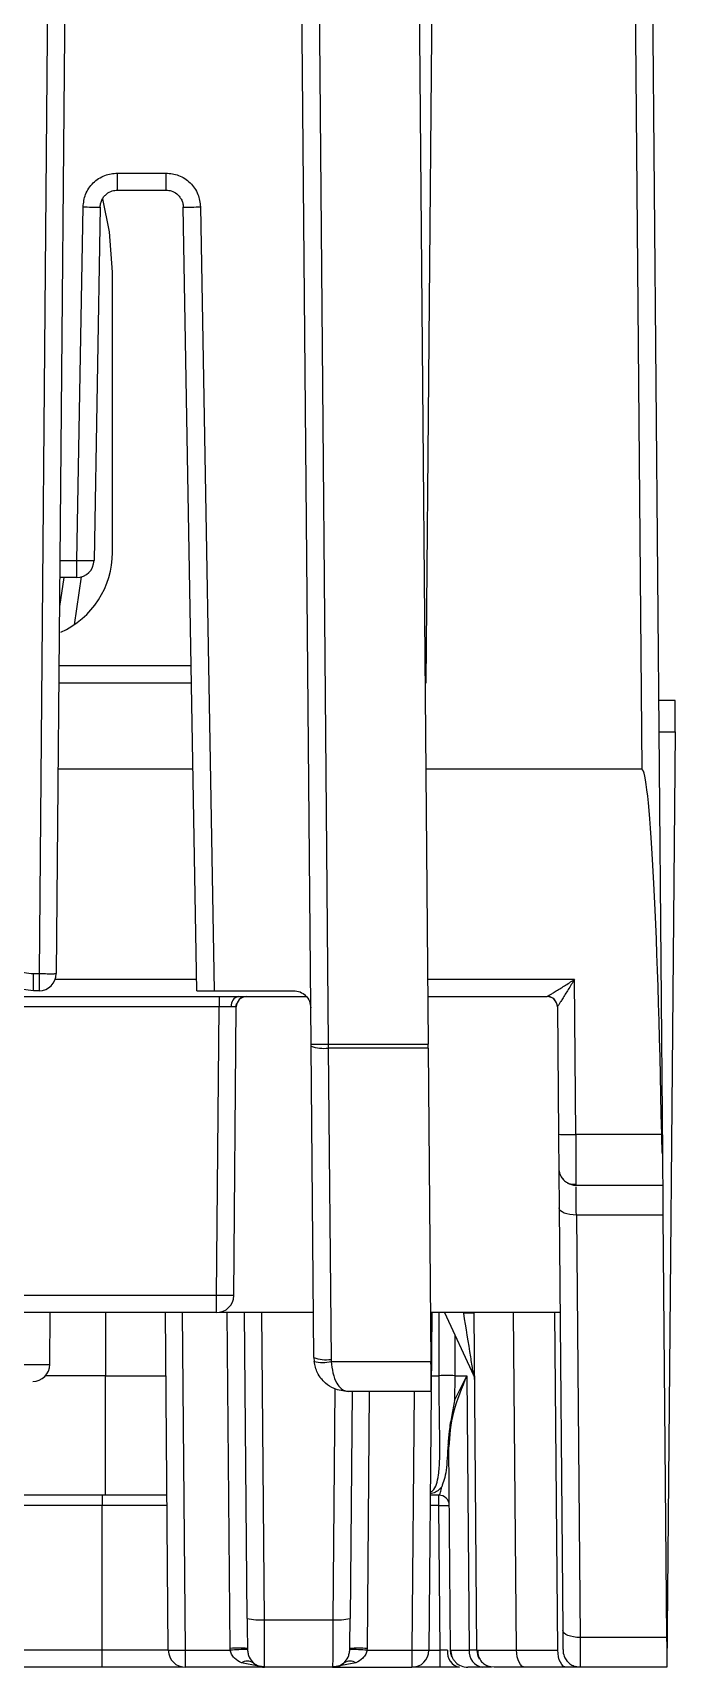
# Model space of a CAD drawing. Header units: inches. Extents: x 897.4 to 914.4, y -8.5 to 2.5.
# Drawn here: x 908.653 to 909.021, y -6.024 to -5.089 of the extents above; entities that cross this region are included whole.
import ezdxf

# ---------------------------------------------------------------- set-up
doc = ezdxf.new("R2010")
doc.units = ezdxf.units.IN
doc.header["$LTSCALE"] = 4
doc.header["$MEASUREMENT"] = 0
doc.layers.get('0').update_dxf_attribs({"linetype": 'CONTINUOUS'})

msp = doc.modelspace()

# ---------------------------------------------------------------- linework, layer by layer
for p, q in [((908.99082, -4.29448), (909.00143, -5.51037)), ((909.00066, -4.29457), (909.01319, -5.73021)), ((908.66499, -4.66343), (908.65658, -5.62718)), ((908.67483, -4.66343), (908.66642, -5.62718)), ((908.81218, -5.66753), (908.80363, -4.6872)), ((908.81347, -4.6872), (908.82202, -5.66753)), ((908.87065, -4.6872), (908.8792, -5.66753)), ((908.87804, -5.46098), (908.88149, -5.06509)), ((908.7014, -5.16951), (908.72921, -5.16951)), ((908.7014, -5.17926), (908.7014, -5.16951)), ((908.72921, -5.17926), (908.72921, -5.16951)), ((908.7014, -5.17926), (908.72921, -5.17926)), ((908.67819, -5.39096), (908.68172, -5.18885)), ((908.69156, -5.18893), (908.68803, -5.39105)), ((908.74687, -5.63694), (908.73905, -5.18893)), ((908.74889, -5.18885), (908.75671, -5.63694)), ((908.69857, -5.38635), (908.69857, -5.22611)), ((908.66848, -5.39096), (908.67819, -5.39096)), ((908.67819, -5.40072), (908.67819, -5.39096)), ((908.67073, -5.40072), (908.66825, -5.41723)), ((908.67819, -5.40072), (908.6684, -5.40072)), ((908.68072, -5.40039), (908.67661, -5.42776)), ((908.74363, -5.45131), (908.66795, -5.45131)), ((908.66787, -5.46098), (908.7438, -5.46098)), ((908.8774, -5.46098), (908.87804, -5.46098)), ((909.02057, -5.471), (909.01093, -5.471)), ((909.01108, -5.48897), (909.02042, -5.48897)), ((909.02042, -5.48897), (909.01575, -6.02375)), ((908.74466, -5.51037), (908.66744, -5.51037)), ((909.00143, -5.51037), (908.87783, -5.51037)), ((908.65344, -5.62718), (908.65658, -5.62718)), ((908.65344, -5.63694), (908.65344, -5.62718)), ((908.65658, -5.62718), (908.65658, -5.63694)), ((908.74676, -5.63062), (908.66577, -5.63062)), ((908.96281, -5.63062), (908.87888, -5.63062)), ((908.96358, -5.71915), (908.96281, -5.63062)), ((908.25702, -5.64029), (908.80942, -5.64029)), ((908.65658, -5.63694), (908.65344, -5.63694)), ((908.75671, -5.63694), (908.80216, -5.63694)), ((908.75955, -5.64029), (908.75955, -5.64614)), ((908.77186, -5.64144), (908.77313, -5.6407)), ((908.87897, -5.64029), (908.9472, -5.64029)), ((908.9472, -5.64029), (908.9472, -5.64029)), ((908.75955, -5.64614), (908.63992, -5.64614)), ((908.75811, -5.81124), (908.75955, -5.64614)), ((908.76795, -5.81124), (908.76939, -5.64614)), ((908.95311, -5.64614), (908.953, -5.64507)), ((908.95311, -5.64614), (908.9531, -5.64614)), ((908.9531, -5.64614), (908.95374, -5.71906)), ((908.81219, -5.66865), (908.81218, -5.66753)), ((908.81374, -5.84665), (908.81219, -5.66865)), ((908.82202, -5.66753), (908.8792, -5.66753)), ((908.82202, -5.66753), (908.82203, -5.66976)), ((908.87922, -5.66976), (908.82203, -5.66976)), ((908.82203, -5.66976), (908.82359, -5.84776)), ((908.87922, -5.66976), (908.8792, -5.66753)), ((908.87922, -5.66976), (908.88079, -5.84888)), ((909.01276, -5.71915), (908.96358, -5.71915)), ((908.96375, -5.74816), (909.01335, -5.74816)), ((908.95411, -5.76114), (908.95622, -6.00263)), ((909.01349, -5.76521), (908.96395, -5.76521)), ((908.96395, -5.76521), (908.96606, -6.0067)), ((909.01349, -5.76521), (909.0156, -6.0067)), ((908.75811, -5.81124), (908.64083, -5.81124)), ((908.75811, -5.821), (908.75811, -5.81124)), ((908.75811, -5.821), (908.64083, -5.821)), ((908.66275, -5.85061), (908.66301, -5.821)), ((908.69464, -5.821), (908.69464, -5.85703)), ((908.7305, -6.01399), (908.72882, -5.821)), ((908.74035, -6.01399), (908.73866, -5.821)), ((908.81352, -5.821), (908.75964, -5.821)), ((908.76593, -6.01291), (908.76425, -5.821)), ((908.77562, -5.99585), (908.7741, -5.821)), ((908.78546, -5.99654), (908.78393, -5.821)), ((908.95463, -5.821), (908.88054, -5.821)), ((908.88132, -5.821), (908.88093, -5.86545)), ((908.88546, -5.85703), (908.88546, -5.821)), ((908.88855, -5.821), (908.9052, -5.8567)), ((908.9071, -6.01399), (908.90542, -5.821)), ((908.92974, -6.01399), (908.92806, -5.821)), ((908.95336, -6.01399), (908.95168, -5.821)), ((908.89442, -5.83358), (908.89442, -5.85703)), ((908.81374, -5.84665), (908.81389, -5.84888)), ((908.82359, -5.84776), (908.82366, -5.84888)), ((908.82366, -5.84888), (908.88079, -5.84888)), ((908.40369, -5.85061), (908.66275, -5.85061)), ((908.69464, -5.85703), (908.6603, -5.85703)), ((908.69464, -5.92533), (908.69464, -5.85703)), ((908.69464, -5.85703), (908.72913, -5.85703)), ((908.881, -5.85703), (908.88546, -5.85703)), ((908.89432, -5.87129), (908.90133, -5.85703)), ((908.89442, -5.85703), (908.89432, -5.87129)), ((908.89442, -5.85703), (908.90133, -5.85703)), ((908.90133, -5.85703), (908.9027, -6.01399)), ((908.82583, -5.86454), (908.82468, -5.99654)), ((908.88094, -5.86616), (908.83343, -5.86616)), ((908.83565, -5.86616), (908.83452, -5.99585)), ((908.84549, -5.86616), (908.84421, -6.01291)), ((908.87108, -5.86616), (908.86979, -6.01399)), ((908.88092, -5.86616), (908.87963, -6.01399)), ((908.89195, -6.01399), (908.89093, -5.8978)), ((908.69464, -5.92533), (908.57549, -5.92533)), ((908.69267, -5.93118), (908.61532, -5.93118)), ((908.69267, -5.92533), (908.69267, -5.93118)), ((908.69267, -6.01399), (908.69267, -5.93118)), ((908.72978, -5.93118), (908.69267, -5.93118)), ((908.88532, -5.93118), (908.88036, -5.93118)), ((908.88532, -5.92533), (908.88041, -5.92533)), ((908.88532, -5.93118), (908.88532, -5.92533)), ((908.88604, -6.01399), (908.88532, -5.93118)), ((908.78546, -5.99654), (908.82468, -5.99654)), ((909.0156, -6.0067), (908.96606, -6.0067)), ((908.69267, -6.01399), (908.61515, -6.01399)), ((908.69267, -6.02375), (908.69267, -6.01399)), ((908.7305, -6.01399), (908.69267, -6.01399)), ((908.74035, -6.01399), (908.76596, -6.01399)), ((908.74035, -6.02375), (908.74035, -6.01399)), ((908.76596, -6.01399), (908.76593, -6.01291)), ((908.77577, -6.01291), (908.77579, -6.01351)), ((908.83435, -6.01351), (908.83437, -6.01291)), ((908.84421, -6.01291), (908.84417, -6.01399)), ((908.84417, -6.01399), (908.86979, -6.01399)), ((908.86979, -6.01399), (908.86979, -6.02375)), ((908.87963, -6.01399), (908.88604, -6.01399)), ((908.88604, -6.02375), (908.88604, -6.01399)), ((908.89195, -6.01399), (908.89263, -6.014)), ((908.9071, -6.01399), (908.9027, -6.01399)), ((908.9071, -6.01399), (908.90787, -6.014)), ((908.92974, -6.01399), (908.95336, -6.01399)), ((908.69267, -6.02375), (908.61515, -6.02375)), ((908.78562, -6.02375), (908.74035, -6.02375)), ((908.78217, -6.02308), (908.77236, -6.02118)), ((908.82452, -6.02375), (908.78562, -6.02375)), ((908.83778, -6.02118), (908.82452, -6.02375)), ((908.82452, -6.02375), (908.86979, -6.02375)), ((908.88604, -6.02375), (908.86979, -6.02375)), ((908.91541, -6.02375), (908.9102, -6.02375)), ((908.95828, -6.02375), (908.93466, -6.02375)), ((908.96242, -6.02375), (908.95828, -6.02375)), ((909.01575, -6.02375), (908.96616, -6.02375))]:
    msp.add_line(p, q)
at = {"flags": 128}
for points in [[(908.69857, -5.22611), (908.69693, -5.20309), (908.69309, -5.18433)], [(909.02042, -5.48897), (909.02045, -5.48538), (909.02048, -5.48198), (909.02051, -5.47887), (909.02053, -5.47617), (909.02055, -5.47397), (909.02056, -5.47234), (909.02057, -5.47133), (909.02057, -5.471)], [(909.01319, -5.73021), (909.01323, -5.73525), (909.01327, -5.73965), (909.0133, -5.74327), (909.01333, -5.74595), (909.01334, -5.7476), (909.01335, -5.74816)], [(909.01335, -5.74816), (909.01335, -5.74869), (909.01336, -5.75025), (909.01339, -5.75278), (909.01342, -5.75621), (909.01345, -5.7604), (909.01349, -5.76521)], [(908.96395, -5.76521), (908.96204, -5.76514), (908.96019, -5.76492), (908.95849, -5.76455), (908.957, -5.76405), (908.95578, -5.76343), (908.95487, -5.76272), (908.9543, -5.76194), (908.95411, -5.76114)], [(908.88094, -5.86616), (908.88093, -5.86584), (908.88093, -5.86489), (908.88091, -5.86333), (908.88089, -5.86122), (908.88087, -5.85863), (908.88085, -5.85564), (908.88082, -5.85236), (908.88079, -5.84888)], [(908.96606, -6.0067), (908.96414, -6.00664), (908.9623, -6.00641), (908.9606, -6.00604), (908.95911, -6.00554), (908.95789, -6.00492), (908.95698, -6.00421), (908.95641, -6.00344), (908.95622, -6.00263)], [(909.0156, -6.0067), (909.01564, -6.01151), (909.01568, -6.0157), (909.01571, -6.01913), (909.01573, -6.02167), (909.01575, -6.02323), (909.01575, -6.02375)], [(908.8927, -6.0177), (908.89215, -6.0159), (908.89195, -6.01399)], [(908.93466, -6.02375), (908.93371, -6.02356), (908.93279, -6.02301), (908.93194, -6.02211), (908.9312, -6.0209), (908.93058, -6.01942), (908.93013, -6.01773), (908.92984, -6.0159), (908.92974, -6.01399)], [(908.95828, -6.02375), (908.95733, -6.02356), (908.95641, -6.02301), (908.95556, -6.02211), (908.95482, -6.0209), (908.95421, -6.01942), (908.95375, -6.01773), (908.95346, -6.0159), (908.95336, -6.01399)], [(908.77899, -6.02118), (908.77969, -6.02176), (908.7798, -6.02184)], [(908.83015, -6.02198), (908.83045, -6.02176), (908.83115, -6.02118)], [(908.91694, -6.02375), (908.91504, -6.02356), (908.91329, -6.02305)], [(908.96616, -6.02375), (908.96425, -6.02356), (908.96346, -6.02337)]]:
    msp.add_lwpolyline(points, dxfattribs=at)
for centre, radius, start, end in [((908.6891, -4.90682), 0.28213, 268.50057, 270.49933), ((908.74151, -4.90682), 0.28213, 269.50067, 271.49943), ((908.64856, -5.38635), 0.05001, 294.07142, 0), ((908.67819, -5.39088), 0.00984, 270, 359), ((908.65658, -5.6271), 0.00984, 270, 359.5), ((908.77171, -5.64543), 0.00525, 101.28525, 187.51751), ((908.77529, -5.64619), 0.00591, 90, 179.5), ((908.9472, -5.64619), 0.00591, 0.5, 90), ((908.9472, -5.64619), 0.0059, 56.97846, 89.99672), ((908.9472, -5.64619), 0.0059, 10.91639, 56.97932), ((908.8171, -5.38551), 0.28206, 269.00032, 270.99968), ((908.81943, -5.64872), 0.0212, 250.0361, 277.05369), ((908.95989, -5.57808), 0.14111, 267.50153, 271.49869), ((908.96375, -5.73832), 0.00984, 180.5, 221.36328), ((908.96375, -5.73832), 0.00984, 238.59297, 270), ((908.75811, -5.81115), 0.00984, 270, 359.5), ((908.90247, -5.99021), 0.16892, 88.99846, 91.00154), ((908.82098, -5.82672), 0.0212, 250.03721, 277.05175), ((908.81878, -5.82849), 0.02097, 256.52849, 283.47151), ((908.65291, -5.85052), 0.00984, 270, 359.5), ((908.88994, -6.20745), 0.35045, 89.26719, 90.73281), ((908.89985, -5.8592), 0.00591, 0.5, 25), ((908.88776, -5.89785), 0.00317, 0.84617, 29.10891), ((908.88532, -5.93123), 0.00591, 0.5, 90), ((908.78274, -5.96465), 0.03201, 257.14495, 274.87727), ((908.8274, -5.96465), 0.032, 265.12221, 282.85568), ((908.74035, -6.01391), 0.00984, 180.5, 270), ((908.77085, -6.29493), 0.28206, 89.00032, 90.99968), ((908.78533, -6.30636), 0.29301, 91.86661, 93.7902), ((908.82481, -6.30629), 0.29294, 86.20958, 88.13361), ((908.83929, -6.29493), 0.28205, 89.0003, 90.9997), ((908.86979, -6.01391), 0.00984, 270, 359.5), ((908.89889, -6.01517), 0.00875, 172.47951, 258.71645), ((908.91154, -6.01496), 0.00889, 173.76732, 261.36346), ((908.91694, -6.01391), 0.00984, 180.5, 209.931), ((908.96616, -6.01391), 0.00984, 180.5, 221.36328), ((908.77568, -6.02612), 0.00595, 56.13624, 123.86376), ((908.78562, -6.01391), 0.00984, 239.52605, 270), ((908.82452, -6.01391), 0.00984, 270, 302.35344), ((908.83446, -6.02612), 0.00595, 56.13708, 123.86292), ((908.90179, -6.01391), 0.00984, 225.04334, 270)]:
    msp.add_arc(centre, radius, start, end)
msp.add_ellipse((909.00389, -5.79235), major_axis=(-0.00246, 0.28198), ratio=0.034903, start_param=4.974678, end_param=6.282881)
for points, knots in [([(908.68172, -5.18885), (908.68202, -5.1864), (908.68249, -5.18264), (908.68496, -5.17814), (908.68749, -5.17508), (908.69061, -5.17257), (908.69516, -5.17017), (908.69895, -5.16977), (908.7014, -5.16951)], [0, 0, 0, 0, 0.239689, 0.368347, 0.500006, 0.628663, 0.760322, 1, 1, 1, 1]), ([(908.72921, -5.16951), (908.73166, -5.16977), (908.73543, -5.17016), (908.73997, -5.17256), (908.74308, -5.17503), (908.74564, -5.17811), (908.74812, -5.18261), (908.74859, -5.1864), (908.74889, -5.18885)], [0, 0, 0, 0, 0.239678, 0.368337, 0.499991, 0.628652, 0.760311, 1, 1, 1, 1]), ([(908.69156, -5.18893), (908.69163, -5.18815), (908.69176, -5.18662), (908.6926, -5.18453), (908.69377, -5.18278), (908.6956, -5.181), (908.69818, -5.17956), (908.70038, -5.17936), (908.7014, -5.17926)], [0, 0, 0, 0, 0.1541562, 0.30005, 0.4376721, 0.5670161, 0.7999079, 1, 1, 1, 1]), ([(908.72921, -5.17926), (908.73023, -5.17936), (908.73244, -5.17956), (908.73501, -5.181), (908.73684, -5.18278), (908.73801, -5.18453), (908.73885, -5.18662), (908.73898, -5.18815), (908.73905, -5.18893)], [0, 0, 0, 0, 0.200083, 0.432975, 0.562327, 0.699949, 0.845843, 1, 1, 1, 1]), ([(908.67819, -5.39096), (908.67948, -5.39098), (908.68206, -5.39103), (908.68531, -5.39106), (908.68759, -5.39108), (908.68789, -5.39106), (908.68803, -5.39105)], [0, 0, 0, 0, 0.249998, 0.499998, 0.749985, 1, 1, 1, 1]), ([(908.65344, -5.63694), (908.64942, -5.63658), (908.64079, -5.6358), (908.62832, -5.62904), (908.6199, -5.61931), (908.6154, -5.60918), (908.61459, -5.60343), (908.61418, -5.60048)], [0, 0, 0, 0, 0.204935, 0.439693, 0.704161, 0.848323, 1, 1, 1, 1]), ([(908.624, -5.59984), (908.62463, -5.60335), (908.62595, -5.61064), (908.63289, -5.61979), (908.64252, -5.62603), (908.64989, -5.62681), (908.65344, -5.62718)], [0, 0, 0, 0, 0.241043, 0.500005, 0.758963, 1, 1, 1, 1]), ([(908.65658, -5.62718), (908.65787, -5.62719), (908.66045, -5.62721), (908.6637, -5.62722), (908.66598, -5.62721), (908.66627, -5.62719), (908.66642, -5.62718)], [0, 0, 0, 0, 0.249998, 0.499991, 0.749994, 1, 1, 1, 1]), ([(908.9472, -5.64029), (908.94728, -5.64025), (908.94744, -5.64018), (908.94843, -5.63959), (908.9499, -5.63868), (908.95274, -5.63692), (908.95714, -5.63419), (908.9609, -5.63182), (908.96281, -5.63062)], [0, 0, 0, 0, 0.082518, 0.174948, 0.282278, 0.407726, 0.69957, 1, 1, 1, 1]), ([(908.96281, -5.63062), (908.96162, -5.63253), (908.95928, -5.63631), (908.95655, -5.6407), (908.95478, -5.64352), (908.95385, -5.64497), (908.95325, -5.64593), (908.95315, -5.64607), (908.95311, -5.64614)], [0, 0, 0, 0, 0.300432, 0.592273, 0.717712, 0.825034, 0.917465, 1, 1, 1, 1]), ([(908.74687, -5.63694), (908.747, -5.63694), (908.74726, -5.63694), (908.74902, -5.63694), (908.75094, -5.63694), (908.75269, -5.63694), (908.75464, -5.63694), (908.75602, -5.63694), (908.75671, -5.63694)], [0, 0, 0, 0, 0.2324894, 0.4761947, 0.6028739, 0.732399, 0.8647763, 1, 1, 1, 1]), ([(908.76934, -5.64614), (908.76937, -5.64558), (908.76941, -5.64484), (908.76975, -5.64419), (908.76984, -5.64402)], [0, 0, 0, 0, 0.748273, 1, 1, 1, 1]), ([(908.80216, -5.63694), (908.80344, -5.63709), (908.80601, -5.63738), (908.80925, -5.63963), (908.81153, -5.64285), (908.81184, -5.64542), (908.812, -5.6467)], [0, 0, 0, 0, 0.249999, 0.500002, 0.749999, 1, 1, 1, 1]), ([(908.76651, -5.64612), (908.76602, -5.64612), (908.76506, -5.64613), (908.76333, -5.64614), (908.76148, -5.64614), (908.76019, -5.64614), (908.75955, -5.64614)], [0, 0, 0, 0, 0.249987, 0.499982, 0.749997, 1, 1, 1, 1]), ([(908.76939, -5.64614), (908.76935, -5.64614), (908.76928, -5.64614), (908.76869, -5.64614), (908.7678, -5.64613), (908.76694, -5.64612), (908.76651, -5.64612)], [0, 0, 0, 0, 0.249995, 0.500005, 0.749998, 1, 1, 1, 1]), ([(908.95374, -5.71906), (908.95376, -5.72151), (908.9538, -5.7253), (908.95383, -5.7298), (908.95386, -5.73288), (908.95388, -5.73535), (908.9539, -5.73775), (908.95391, -5.73815), (908.95391, -5.7384)], [0, 0, 0, 0, 0.239689, 0.371348, 0.50001, 0.631665, 0.760322, 1, 1, 1, 1]), ([(908.96358, -5.71915), (908.9636, -5.7215), (908.96362, -5.72608), (908.96366, -5.73235), (908.96369, -5.73762), (908.96372, -5.74295), (908.96374, -5.74728), (908.96375, -5.74788), (908.96375, -5.74816)], [0, 0, 0, 0, 0.154148, 0.300033, 0.437653, 0.566998, 0.799894, 1, 1, 1, 1]), ([(909.01319, -5.73021), (909.01304, -5.72715), (909.01286, -5.72352), (909.01277, -5.71974), (909.01276, -5.71915)], [0, 0, 0, 0, 0.845051, 1, 1, 1, 1]), ([(908.95391, -5.7384), (908.95391, -5.7387), (908.95392, -5.73929), (908.95396, -5.74414), (908.95402, -5.75136), (908.95408, -5.75788), (908.95411, -5.76114)], [0, 0, 0, 0, 0.244855, 0.499898, 0.750069, 1, 1, 1, 1]), ([(908.95463, -5.742), (908.95508, -5.74289), (908.956, -5.74468), (908.95831, -5.74656), (908.96098, -5.74765), (908.96284, -5.74761), (908.96375, -5.74759)], [0, 0, 0, 0, 0.250228, 0.507072, 0.76001, 1, 1, 1, 1]), ([(908.96395, -5.76521), (908.96392, -5.76257), (908.96386, -5.75744), (908.9638, -5.7519), (908.96378, -5.75004), (908.96376, -5.74913)], [0, 0, 0, 0, 0.353103, 0.686443, 1, 1, 1, 1]), ([(908.76795, -5.81124), (908.7678, -5.81125), (908.7675, -5.81127), (908.76523, -5.81128), (908.76197, -5.81127), (908.7594, -5.81125), (908.75811, -5.81124)], [0, 0, 0, 0, 0.250003, 0.500004, 0.750004, 1, 1, 1, 1]), ([(908.9052, -5.8567), (908.90519, -5.85667), (908.90518, -5.85659), (908.90504, -5.8558), (908.90453, -5.85264), (908.90268, -5.84097), (908.90087, -5.82973), (908.89952, -5.82131)], [0, 0, 0, 0, 0.024065, 0.051118, 0.120636, 0.341477, 1, 1, 1, 1]), ([(908.83343, -5.86616), (908.83068, -5.86583), (908.82597, -5.86527), (908.81993, -5.86126), (908.81551, -5.85591), (908.81441, -5.85114), (908.81389, -5.84888)], [0, 0, 0, 0, 0.3023483, 0.5168829, 0.7701482, 1, 1, 1, 1]), ([(908.82366, -5.84888), (908.82393, -5.85114), (908.82449, -5.85591), (908.82666, -5.86126), (908.82975, -5.86527), (908.83207, -5.86583), (908.83343, -5.86616)], [0, 0, 0, 0, 0.2298295, 0.4831193, 0.6976156, 1, 1, 1, 1]), ([(908.88042, -5.9237), (908.88092, -5.92342), (908.88241, -5.92259), (908.88396, -5.91949), (908.88529, -5.91386), (908.88575, -5.90679), (908.88585, -5.89927), (908.88582, -5.89053), (908.88562, -5.87956), (908.88548, -5.86675), (908.88546, -5.86025), (908.88546, -5.85703)], [0, 0, 0, 0, 0.0751411, 0.2277386, 0.3743676, 0.5374255, 0.6138926, 0.687103, 0.849549, 0.9254751, 1, 1, 1, 1]), ([(908.90133, -5.85703), (908.89837, -5.86404), (908.89247, -5.87802), (908.89144, -5.89122), (908.89093, -5.8978)], [0, 0, 0, 0, 0.501475, 1, 1, 1, 1]), ([(908.89431, -5.8713), (908.89377, -5.87407), (908.89258, -5.88017), (908.89101, -5.88873), (908.89069, -5.89385), (908.89053, -5.8963)], [0, 0, 0, 0, 0.302003, 0.665547, 1, 1, 1, 1]), ([(908.89053, -5.8963), (908.89025, -5.90167), (908.88967, -5.91304), (908.88787, -5.91795), (908.88692, -5.92053)], [0, 0, 0, 0, 0.472604, 1, 1, 1, 1]), ([(908.88692, -5.92054), (908.88545, -5.92212), (908.88366, -5.92405), (908.88091, -5.92438), (908.88042, -5.92444)], [0, 0, 0, 0, 0.821732, 1, 1, 1, 1]), ([(908.88532, -5.92533), (908.88563, -5.92506), (908.88615, -5.92461), (908.88669, -5.92174), (908.88692, -5.92054)], [0, 0, 0, 0, 0.58279, 1, 1, 1, 1]), ([(908.72973, -5.92533), (908.72819, -5.92533), (908.7168, -5.92533), (908.70491, -5.92533), (908.69464, -5.92533)], [0, 0, 0, 0, 0.1353844, 1, 1, 1, 1]), ([(908.88532, -5.93118), (908.88609, -5.93117), (908.88764, -5.93116), (908.88959, -5.93116), (908.89096, -5.93116), (908.89113, -5.93117), (908.89122, -5.93118)], [0, 0, 0, 0, 0.250006, 0.5, 0.749994, 1, 1, 1, 1]), ([(908.77562, -5.99585), (908.77564, -5.99775), (908.77567, -6.00153), (908.77571, -6.0065), (908.77575, -6.01062), (908.77576, -6.01215), (908.77577, -6.01291)], [0, 0, 0, 0, 0.250791, 0.500074, 0.750804, 1, 1, 1, 1]), ([(908.78562, -6.02375), (908.78562, -6.02348), (908.78562, -6.0229), (908.78558, -6.01785), (908.78554, -6.01059), (908.7855, -6.00304), (908.78548, -5.99874), (908.78546, -5.99654)], [0, 0, 0, 0, 0.205286, 0.440165, 0.704519, 0.848533, 1, 1, 1, 1]), ([(908.82468, -5.99654), (908.82466, -5.99874), (908.82464, -6.00304), (908.8246, -6.01059), (908.82456, -6.01785), (908.82452, -6.0229), (908.82452, -6.02348), (908.82452, -6.02375)], [0, 0, 0, 0, 0.151467, 0.295481, 0.559835, 0.794714, 1, 1, 1, 1]), ([(908.83437, -6.01291), (908.83438, -6.01215), (908.83439, -6.01062), (908.83442, -6.00648), (908.83447, -6.00151), (908.8345, -5.99774), (908.83452, -5.99585)], [0, 0, 0, 0, 0.250778, 0.500061, 0.75079, 1, 1, 1, 1]), ([(908.95622, -6.00263), (908.95623, -6.00426), (908.95626, -6.00753), (908.95629, -6.0111), (908.95631, -6.01356), (908.95631, -6.01385), (908.95632, -6.01399)], [0, 0, 0, 0, 0.250786, 0.500064, 0.750794, 1, 1, 1, 1]), ([(908.96606, -6.0067), (908.96607, -6.00914), (908.96608, -6.01401), (908.96611, -6.01942), (908.96613, -6.02306), (908.96615, -6.02352), (908.96616, -6.02375)], [0, 0, 0, 0, 0.249998, 0.500003, 0.749996, 1, 1, 1, 1]), ([(908.7305, -6.01399), (908.73065, -6.014), (908.73095, -6.01402), (908.73322, -6.01403), (908.73648, -6.01402), (908.73906, -6.014), (908.74035, -6.01399)], [0, 0, 0, 0, 0.250007, 0.500004, 0.750006, 1, 1, 1, 1]), ([(908.77236, -6.02118), (908.77094, -6.02041), (908.76875, -6.01921), (908.76689, -6.01678), (908.76617, -6.01518), (908.76603, -6.01438), (908.76596, -6.01399)], [0, 0, 0, 0, 0.498484, 0.770652, 0.889238, 1, 1, 1, 1]), ([(908.77579, -6.01351), (908.77588, -6.01432), (908.77606, -6.01596), (908.77701, -6.01882), (908.7782, -6.02023), (908.77899, -6.02118)], [0, 0, 0, 0, 0.240756, 0.49064, 1, 1, 1, 1]), ([(908.83115, -6.02118), (908.83194, -6.02023), (908.83313, -6.01882), (908.83408, -6.01596), (908.83426, -6.01432), (908.83435, -6.01351)], [0, 0, 0, 0, 0.509364, 0.759247, 1, 1, 1, 1]), ([(908.84417, -6.01399), (908.84411, -6.01438), (908.84396, -6.01518), (908.84325, -6.01678), (908.84139, -6.01921), (908.8392, -6.02041), (908.83778, -6.02118)], [0, 0, 0, 0, 0.110672, 0.229174, 0.501137, 1, 1, 1, 1]), ([(908.86979, -6.01399), (908.87108, -6.014), (908.87366, -6.01402), (908.87691, -6.01403), (908.87919, -6.01402), (908.87949, -6.014), (908.87963, -6.01399)], [0, 0, 0, 0, 0.2499923, 0.500001, 0.7499965, 1, 1, 1, 1]), ([(908.89022, -6.01403), (908.88993, -6.01403), (908.88935, -6.01402), (908.88831, -6.01401), (908.8872, -6.014), (908.88643, -6.014), (908.88604, -6.01399)], [0, 0, 0, 0, 0.2499883, 0.4999976, 0.7500194, 1, 1, 1, 1]), ([(908.89212, -6.014), (908.89221, -6.01522), (908.89235, -6.01708), (908.89353, -6.0194), (908.89441, -6.0204), (908.89486, -6.0209)], [0, 0, 0, 0, 0.48493, 0.740865, 1, 1, 1, 1]), ([(908.89263, -6.014), (908.89304, -6.01401), (908.89401, -6.01403), (908.89954, -6.01401), (908.9027, -6.01399)], [0, 0, 0, 0, 0.430067, 1, 1, 1, 1]), ([(908.90749, -6.014), (908.90751, -6.01491), (908.90755, -6.01677), (908.90872, -6.01943), (908.91065, -6.02172), (908.91245, -6.02262), (908.91334, -6.02307)], [0, 0, 0, 0, 0.239197, 0.491596, 0.748595, 1, 1, 1, 1]), ([(908.90787, -6.014), (908.90805, -6.014), (908.90861, -6.01401), (908.91284, -6.01401), (908.9199, -6.01401), (908.92646, -6.014), (908.92974, -6.01399)], [0, 0, 0, 0, 0.143484, 0.428989, 0.714495, 1, 1, 1, 1]), ([(908.95703, -6.01759), (908.95749, -6.01848), (908.9584, -6.02028), (908.96071, -6.0222), (908.96337, -6.02337), (908.96525, -6.02343), (908.96616, -6.02345)], [0, 0, 0, 0, 0.252367, 0.510265, 0.762588, 1, 1, 1, 1]), ([(908.73881, -6.02375), (908.73138, -6.02375), (908.71632, -6.02375), (908.70062, -6.02375), (908.69267, -6.02375)], [0, 0, 0, 0, 0.493449, 1, 1, 1, 1]), ([(908.77816, -6.02024), (908.77882, -6.02089), (908.78019, -6.02222), (908.78286, -6.02325), (908.78472, -6.02323), (908.78562, -6.02323)], [0, 0, 0, 0, 0.328144, 0.673101, 1, 1, 1, 1]), ([(908.82452, -6.02323), (908.82542, -6.02323), (908.82728, -6.02325), (908.82994, -6.02222), (908.83131, -6.02089), (908.83198, -6.02024)], [0, 0, 0, 0, 0.326899, 0.671856, 1, 1, 1, 1]), ([(908.89717, -6.02375), (908.89555, -6.02375), (908.8923, -6.02375), (908.88813, -6.02375), (908.88604, -6.02375)], [0, 0, 0, 0, 0.499995, 1, 1, 1, 1]), ([(908.9102, -6.02375), (908.90778, -6.02375), (908.90294, -6.02375), (908.90217, -6.02375), (908.90179, -6.02375)], [0, 0, 0, 0, 0.5000025, 1, 1, 1, 1]), ([(908.93466, -6.02375), (908.9321, -6.02375), (908.92696, -6.02375), (908.92141, -6.02375), (908.9176, -6.02375), (908.91716, -6.02375), (908.91694, -6.02375)], [0, 0, 0, 0, 0.249219, 0.499944, 0.749228, 1, 1, 1, 1]), ([(908.96616, -6.02375), (908.96606, -6.02375), (908.96586, -6.02375), (908.96418, -6.02375), (908.96172, -6.02375), (908.95943, -6.02375), (908.95828, -6.02375)], [0, 0, 0, 0, 0.249223, 0.499943, 0.749234, 1, 1, 1, 1])]:
    msp.add_open_spline(points, degree=3, knots=knots)

doc.saveas('drawing.dxf')
